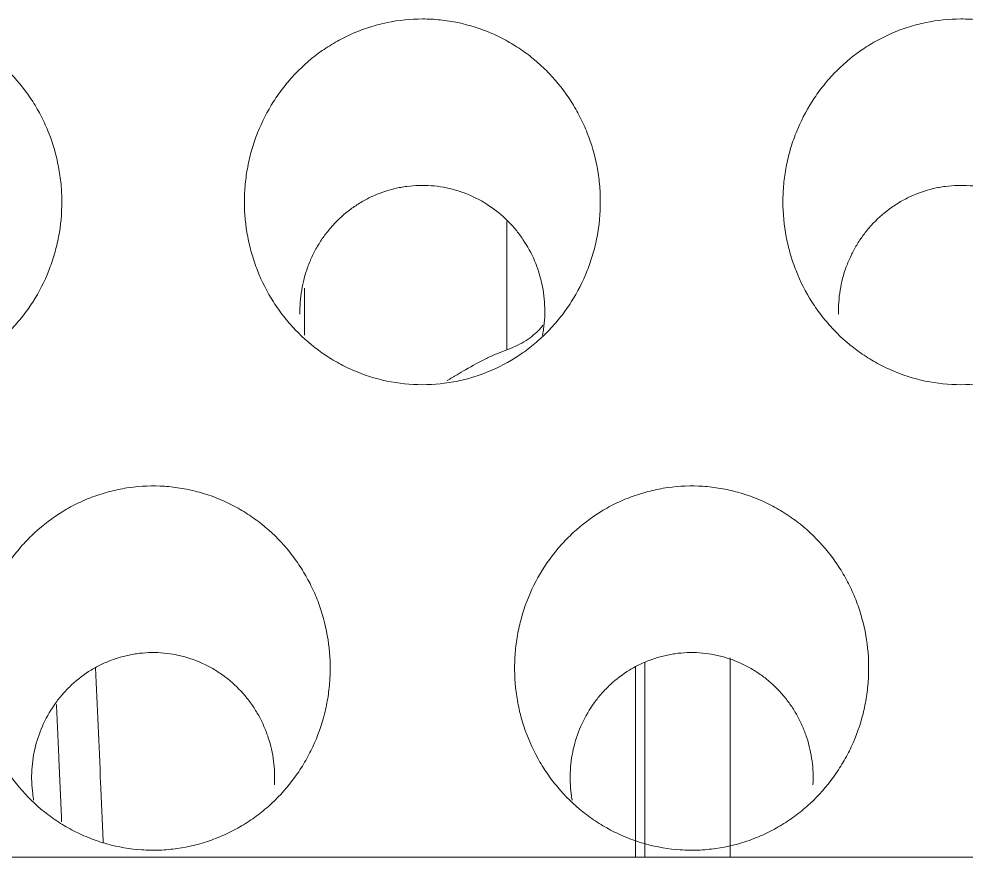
# Model space of a CAD drawing. Header units: millimetres. Extents: x 70151 to 230897, y 35202 to 113211.
# Drawn here: x 179009.68 to 179014.93, y 69179.68 to 69184.33 of the extents above; entities that cross this region are included whole.
import ezdxf

# ---------------------------------------------------------------- set-up
doc = ezdxf.new("R2010")
doc.units = ezdxf.units.MM
doc.header["$LTSCALE"] = 50
doc.layers.add('2-con', color=2, linetype='Continuous')
doc.layers.add('mark-B', color=2, linetype='Continuous', lineweight=20)

# ---------------------------------------------------------------- blocks, each defined once
blk = doc.blocks.new('무풍1WAY 대형')
at = {"layer": 'mark-B'}
for p, q in [((289.2596, -420.2368), (-384.8363, -420.2368)), ((-358.7064, -420.2368), (-358.7064, -421.3419)), ((-358.1824, -420.2368), (-358.1824, -421.2963)), ((-357.4675, -423.0513), (-357.4675, -423.7637)), ((-356.3462, -423.3937), (-356.3462, -423.1322))]:
    blk.add_line(p, q, dxfattribs=at)
for points, knots in [([(-358.2345, -420.2368), (-358.2345, -420.3609), (-358.2345, -420.484), (-358.2345, -420.7281), (-358.2345, -420.9676), (-358.2345, -421.2032), (-358.2345, -421.3188)], [0, 0, 0, 0, 0.335683, 0.335683, 0.671367, 1, 1, 1, 1]), ([(-359.4738, -421.2256), (-359.4776, -421.2909), (-359.4728, -421.4199), (-359.4446, -421.5457), (-359.4193, -421.6232), (-359.4138, -421.6387), (-359.4022, -421.6692), (-359.3837, -421.7144), (-359.3479, -421.7869), (-359.3139, -421.842), (-359.2863, -421.8822), (-359.2767, -421.8954), (-359.2569, -421.9214), (-359.2467, -421.9342), (-359.1938, -421.997), (-359.1473, -422.0424), (-359.0712, -422.1033), (-359.0448, -422.1224), (-359.0036, -422.1492), (-358.9895, -422.1578), (-358.961, -422.1743), (-358.9466, -422.1822), (-358.8737, -422.2196), (-358.813, -422.2433), (-358.7342, -422.2653), (-358.7183, -422.2693), (-358.6862, -422.2765), (-358.6699, -422.2797), (-358.6211, -422.288), (-358.5885, -422.2918), (-358.4907, -422.2982), (-358.4254, -422.2959), (-358.3436, -422.2843), (-358.3272, -422.2816), (-358.2949, -422.2753), (-358.2468, -422.2647), (-358.1687, -422.241), (-358.1084, -422.2158), (-358.0639, -422.1945), (-358.0492, -422.187), (-358.0202, -422.1713), (-358.006, -422.1631), (-357.9361, -422.1205), (-357.8843, -422.0812), (-357.8243, -422.0257), (-357.8126, -422.0143), (-357.7896, -421.9908), (-357.7784, -421.9788), (-357.7458, -421.942), (-357.7254, -421.9166), (-357.6682, -421.8379), (-357.6352, -421.7819), (-357.5798, -421.663), (-357.5582, -421.6019), (-357.5345, -421.5078), (-357.5281, -421.4761), (-357.5182, -421.4118), (-357.5147, -421.3791), (-357.509, -421.2817), (-357.5112, -421.2171), (-357.5236, -421.1209), (-357.5292, -421.0889), (-357.54, -421.0411), (-357.544, -421.0252), (-357.5527, -420.9938), (-357.5574, -420.9782), (-357.5826, -420.9012), (-357.6084, -420.8419), (-357.6478, -420.7708), (-357.656, -420.7568), (-357.6732, -420.7289), (-357.6822, -420.7152), (-357.71, -420.6747), (-357.7298, -420.6488), (-357.7924, -420.5743), (-357.8388, -420.5289), (-357.9028, -420.4776), (-357.9159, -420.4676), (-357.9426, -420.4484), (-357.9832, -420.4206), (-358.0537, -420.3798), (-358.1131, -420.353), (-358.1588, -420.335), (-358.1742, -420.3294), (-358.2054, -420.319), (-358.2213, -420.3141), (-358.3007, -420.2921), (-358.3651, -420.2811), (-358.463, -420.2747), (-358.4958, -420.2742), (-358.5454, -420.276), (-358.5619, -420.2771), (-358.5947, -420.28), (-358.611, -420.2819), (-358.6921, -420.2934), (-358.7555, -420.3091), (-358.8328, -420.3369), (-358.8483, -420.3429), (-358.8787, -420.3557), (-358.9237, -420.3759), (-358.9954, -420.4149), (-359.0492, -420.4516), (-359.0884, -420.4812), (-359.1012, -420.4914), (-359.1264, -420.5126), (-359.1388, -420.5235), (-359.1988, -420.5792), (-359.2419, -420.6279), (-359.2992, -420.7068), (-359.3171, -420.7342), (-359.3504, -420.7908), (-359.3655, -420.8196), (-359.4066, -420.9079), (-359.4283, -420.9689), (-359.4521, -421.0636), (-359.4586, -421.0958), (-359.4685, -421.1604), (-359.472, -421.1929), (-359.4738, -421.2256)], [0, 0, 0, 0, 0.03125, 0.0625, 0.0625, 0.070312, 0.070312, 0.078125, 0.09375, 0.109375, 0.109375, 0.117187, 0.117187, 0.125, 0.125, 0.15625, 0.15625, 0.171875, 0.171875, 0.179687, 0.179687, 0.1875, 0.1875, 0.21875, 0.21875, 0.226562, 0.226562, 0.234375, 0.234375, 0.25, 0.25, 0.28125, 0.28125, 0.289062, 0.289062, 0.296875, 0.3125, 0.328125, 0.328125, 0.335937, 0.335937, 0.34375, 0.34375, 0.375, 0.375, 0.382812, 0.382812, 0.390625, 0.390625, 0.40625, 0.40625, 0.4375, 0.4375, 0.46875, 0.46875, 0.484375, 0.484375, 0.5, 0.5, 0.53125, 0.53125, 0.546875, 0.546875, 0.554687, 0.554687, 0.5625, 0.5625, 0.59375, 0.59375, 0.601562, 0.601562, 0.609375, 0.609375, 0.625, 0.625, 0.65625, 0.65625, 0.664062, 0.664062, 0.671875, 0.6875, 0.703125, 0.703125, 0.710937, 0.710937, 0.71875, 0.71875, 0.75, 0.75, 0.765625, 0.765625, 0.773437, 0.773437, 0.78125, 0.78125, 0.8125, 0.8125, 0.820312, 0.820312, 0.828125, 0.84375, 0.859375, 0.859375, 0.867187, 0.867187, 0.875, 0.875, 0.90625, 0.90625, 0.921875, 0.921875, 0.9375, 0.9375, 0.96875, 0.96875, 0.984375, 0.984375, 1, 1, 1, 1]), ([(-356.4863, -421.2256), (-356.4901, -421.2909), (-356.4853, -421.4199), (-356.4571, -421.5457), (-356.4317, -421.6232), (-356.4263, -421.6387), (-356.4146, -421.6692), (-356.3962, -421.7144), (-356.3604, -421.7869), (-356.3263, -421.842), (-356.2987, -421.8822), (-356.2892, -421.8954), (-356.2694, -421.9214), (-356.2591, -421.9342), (-356.2063, -421.997), (-356.1598, -422.0424), (-356.0837, -422.1033), (-356.0573, -422.1224), (-356.016, -422.1492), (-356.002, -422.1578), (-355.9734, -422.1743), (-355.959, -422.1822), (-355.8861, -422.2196), (-355.8255, -422.2433), (-355.7467, -422.2653), (-355.7308, -422.2693), (-355.6987, -422.2765), (-355.6824, -422.2797), (-355.6336, -422.288), (-355.601, -422.2918), (-355.5031, -422.2982), (-355.4378, -422.2959), (-355.356, -422.2843), (-355.3397, -422.2816), (-355.3074, -422.2753), (-355.2593, -422.2647), (-355.1812, -422.241), (-355.1208, -422.2158), (-355.0764, -422.1945), (-355.0617, -422.187), (-355.0327, -422.1713), (-355.0185, -422.1631), (-354.9486, -422.1205), (-354.8967, -422.0812), (-354.8368, -422.0257), (-354.825, -422.0143), (-354.8021, -421.9908), (-354.7908, -421.9788), (-354.7582, -421.942), (-354.7379, -421.9166), (-354.6807, -421.8379), (-354.6477, -421.7819), (-354.5923, -421.663), (-354.5707, -421.6019), (-354.547, -421.5078), (-354.5405, -421.4761), (-354.5306, -421.4118), (-354.5271, -421.3791), (-354.5214, -421.2817), (-354.5237, -421.2171), (-354.5361, -421.1209), (-354.5417, -421.0889), (-354.5525, -421.0411), (-354.5565, -421.0252), (-354.5651, -420.9938), (-354.5698, -420.9782), (-354.5951, -420.9012), (-354.6209, -420.8419), (-354.6602, -420.7708), (-354.6685, -420.7568), (-354.6857, -420.7289), (-354.6947, -420.7152), (-354.7225, -420.6747), (-354.7422, -420.6488), (-354.8049, -420.5743), (-354.8513, -420.5289), (-354.9153, -420.4776), (-354.9284, -420.4676), (-354.9551, -420.4484), (-354.9957, -420.4206), (-355.0662, -420.3798), (-355.1256, -420.353), (-355.1712, -420.335), (-355.1866, -420.3294), (-355.2179, -420.319), (-355.2337, -420.3141), (-355.3132, -420.2921), (-355.3776, -420.2811), (-355.4754, -420.2747), (-355.5083, -420.2742), (-355.5578, -420.276), (-355.5744, -420.2771), (-355.6072, -420.28), (-355.6235, -420.2819), (-355.7045, -420.2934), (-355.7679, -420.3091), (-355.8453, -420.3369), (-355.8607, -420.3429), (-355.8912, -420.3557), (-355.9361, -420.3759), (-356.0078, -420.4149), (-356.0617, -420.4516), (-356.1008, -420.4812), (-356.1136, -420.4914), (-356.1389, -420.5126), (-356.1512, -420.5235), (-356.2113, -420.5792), (-356.2543, -420.6279), (-356.3117, -420.7068), (-356.3296, -420.7342), (-356.3629, -420.7908), (-356.378, -420.8196), (-356.4191, -420.9079), (-356.4407, -420.9689), (-356.4646, -421.0636), (-356.4711, -421.0958), (-356.481, -421.1604), (-356.4844, -421.1929), (-356.4863, -421.2256)], [0, 0, 0, 0, 0.03125, 0.0625, 0.0625, 0.070313, 0.070313, 0.078125, 0.09375, 0.109375, 0.109375, 0.117188, 0.117188, 0.125, 0.125, 0.15625, 0.15625, 0.171875, 0.171875, 0.179687, 0.179687, 0.1875, 0.1875, 0.21875, 0.21875, 0.226562, 0.226562, 0.234375, 0.234375, 0.25, 0.25, 0.28125, 0.28125, 0.289063, 0.289063, 0.296875, 0.3125, 0.328125, 0.328125, 0.335938, 0.335938, 0.34375, 0.34375, 0.375, 0.375, 0.382813, 0.382813, 0.390625, 0.390625, 0.40625, 0.40625, 0.4375, 0.4375, 0.46875, 0.46875, 0.484375, 0.484375, 0.5, 0.5, 0.53125, 0.53125, 0.546875, 0.546875, 0.554687, 0.554687, 0.5625, 0.5625, 0.59375, 0.59375, 0.601562, 0.601562, 0.609375, 0.609375, 0.625, 0.625, 0.65625, 0.65625, 0.664062, 0.664062, 0.671875, 0.6875, 0.703125, 0.703125, 0.710937, 0.710937, 0.71875, 0.71875, 0.75, 0.75, 0.765625, 0.765625, 0.773437, 0.773437, 0.78125, 0.78125, 0.8125, 0.8125, 0.820312, 0.820312, 0.828125, 0.84375, 0.859375, 0.859375, 0.867187, 0.867187, 0.875, 0.875, 0.90625, 0.90625, 0.921875, 0.921875, 0.9375, 0.9375, 0.96875, 0.96875, 0.984375, 0.984375, 1, 1, 1, 1]), ([(-355.1863, -421.286), (-355.1957, -421.073), (-355.2051, -420.86), (-355.2193, -420.5367), (-355.2242, -420.4264), (-355.229, -420.316)], [0, 0, 0, 0, 0.658677, 0.658677, 1, 1, 1, 1]), ([(-357.8304, -420.5524), (-357.8283, -420.5639), (-357.8265, -420.5755), (-357.8194, -420.6312), (-357.8178, -420.6755), (-357.8218, -420.7423), (-357.8242, -420.7647), (-357.831, -420.8088), (-357.8354, -420.8306), (-357.8517, -420.8952), (-357.8665, -420.9371), (-357.9045, -421.0187), (-357.9272, -421.0571), (-357.9664, -421.1112), (-357.9804, -421.1286), (-358.0028, -421.1538), (-358.0105, -421.1621), (-358.0262, -421.1782), (-358.0343, -421.1861), (-358.0754, -421.2241), (-358.111, -421.2511), (-358.159, -421.2804), (-358.1687, -421.286), (-358.1886, -421.2968), (-358.1987, -421.3019), (-358.2292, -421.3165), (-358.2706, -421.3338), (-358.3242, -421.3501), (-358.3572, -421.3574), (-358.3794, -421.3617), (-358.3906, -421.3636), (-358.4468, -421.3715), (-358.4916, -421.3731), (-358.5587, -421.3687), (-358.5811, -421.366), (-358.6146, -421.3603), (-358.6258, -421.3581), (-358.6478, -421.3532), (-358.6587, -421.3504), (-358.7128, -421.3354), (-358.7544, -421.3191), (-358.8144, -421.2882), (-358.8341, -421.2768), (-358.8718, -421.2523), (-358.89, -421.2392), (-358.9421, -421.1974), (-358.9741, -421.1663), (-359.0103, -421.1232), (-359.0174, -421.1143), (-359.0309, -421.0965), (-359.0375, -421.0874), (-359.0564, -421.0599), (-359.0798, -421.0221), (-359.1043, -420.9723), (-359.117, -420.9412), (-359.125, -420.9203), (-359.1287, -420.9097), (-359.1461, -420.8565), (-359.1654, -420.7702), (-359.1687, -420.6816), (-359.1661, -420.6368)], [0, 0, 0, 0, 0.015264, 0.015264, 0.073189, 0.073189, 0.102152, 0.102152, 0.131115, 0.131115, 0.189041, 0.189041, 0.246966, 0.246966, 0.275929, 0.275929, 0.290411, 0.290411, 0.304892, 0.304892, 0.362818, 0.362818, 0.377299, 0.377299, 0.391781, 0.391781, 0.420743, 0.449706, 0.464188, 0.464188, 0.478669, 0.478669, 0.536595, 0.536595, 0.565558, 0.565558, 0.580039, 0.580039, 0.59452, 0.59452, 0.652446, 0.652446, 0.681409, 0.681409, 0.710372, 0.710372, 0.768297, 0.768297, 0.782779, 0.782779, 0.79726, 0.79726, 0.826223, 0.855186, 0.869667, 0.869667, 0.884149, 0.884149, 0.942074, 1, 1, 1, 1]), ([(-354.8428, -420.5524), (-354.8408, -420.5639), (-354.839, -420.5755), (-354.8318, -420.6312), (-354.8303, -420.6755), (-354.8342, -420.7423), (-354.8366, -420.7647), (-354.8434, -420.8088), (-354.8478, -420.8306), (-354.8641, -420.8952), (-354.8789, -420.9371), (-354.917, -421.0187), (-354.9396, -421.0571), (-354.9789, -421.1112), (-354.9928, -421.1286), (-355.0152, -421.1538), (-355.0229, -421.1621), (-355.0387, -421.1782), (-355.0467, -421.1861), (-355.0879, -421.2241), (-355.1235, -421.2511), (-355.1714, -421.2804), (-355.1812, -421.286), (-355.2011, -421.2968), (-355.2112, -421.3019), (-355.2417, -421.3165), (-355.2831, -421.3338), (-355.3367, -421.3501), (-355.3697, -421.3574), (-355.3919, -421.3617), (-355.4031, -421.3636), (-355.4592, -421.3715), (-355.504, -421.3731), (-355.5712, -421.3687), (-355.5935, -421.366), (-355.627, -421.3603), (-355.6382, -421.3581), (-355.6603, -421.3532), (-355.6712, -421.3504), (-355.7252, -421.3354), (-355.7669, -421.3191), (-355.8269, -421.2882), (-355.8465, -421.2768), (-355.8843, -421.2523), (-355.9024, -421.2392), (-355.9546, -421.1974), (-355.9865, -421.1663), (-356.0228, -421.1232), (-356.0298, -421.1143), (-356.0434, -421.0965), (-356.0499, -421.0874), (-356.0689, -421.0599), (-356.0922, -421.0221), (-356.1168, -420.9723), (-356.1295, -420.9412), (-356.1374, -420.9203), (-356.1412, -420.9097), (-356.1586, -420.8565), (-356.1779, -420.7702), (-356.1812, -420.6816), (-356.1786, -420.6368)], [0, 0, 0, 0, 0.015264, 0.015264, 0.073189, 0.073189, 0.102152, 0.102152, 0.131115, 0.131115, 0.189041, 0.189041, 0.246966, 0.246966, 0.275929, 0.275929, 0.290411, 0.290411, 0.304892, 0.304892, 0.362818, 0.362818, 0.377299, 0.377299, 0.391781, 0.391781, 0.420743, 0.449706, 0.464188, 0.464188, 0.478669, 0.478669, 0.536595, 0.536595, 0.565558, 0.565558, 0.580039, 0.580039, 0.59452, 0.59452, 0.652446, 0.652446, 0.681409, 0.681409, 0.710372, 0.710372, 0.768297, 0.768297, 0.782779, 0.782779, 0.79726, 0.79726, 0.826223, 0.855186, 0.869667, 0.869667, 0.884149, 0.884149, 0.942074, 1, 1, 1, 1]), ([(-359.9871, -422.8577), (-360.0536, -422.8577), (-360.119, -422.8646), (-360.2153, -422.8846), (-360.2471, -422.893), (-360.2944, -422.908), (-360.3102, -422.9135), (-360.3411, -422.9251), (-360.3564, -422.9313), (-360.4318, -422.9641), (-360.4889, -422.9961), (-360.5697, -423.0527), (-360.596, -423.0731), (-360.6458, -423.116), (-360.6932, -423.1611), (-360.7359, -423.2105), (-360.7661, -423.2491), (-360.7759, -423.2622), (-360.7949, -423.289), (-360.8041, -423.3027), (-360.8483, -423.3721), (-360.8778, -423.4301), (-360.9136, -423.5209), (-360.9242, -423.5517), (-360.9379, -423.5989), (-360.9421, -423.6149), (-360.9497, -423.6468), (-360.9531, -423.6627), (-360.9683, -423.7428), (-360.9743, -423.8074), (-360.9743, -423.8887), (-360.9739, -423.905), (-360.9724, -423.9377), (-360.9712, -423.9541), (-360.9666, -424.0031), (-360.962, -424.0353), (-360.9438, -424.131), (-360.9258, -424.1934), (-360.8898, -424.2846), (-360.8762, -424.3147), (-360.8465, -424.373), (-360.8303, -424.4013), (-360.7779, -424.4835), (-360.7378, -424.5349), (-360.6808, -424.5946), (-360.6691, -424.6062), (-360.6453, -424.6289), (-360.6088, -424.6619), (-360.5444, -424.7119), (-360.4891, -424.7468), (-360.4461, -424.7709), (-360.4315, -424.7786), (-360.4018, -424.7934), (-360.3868, -424.8004), (-360.3111, -424.8333), (-360.2487, -424.8531), (-360.1522, -424.8733), (-360.1196, -424.8785), (-360.0535, -424.8853), (-360.0205, -424.887), (-359.9219, -424.8871), (-359.8566, -424.8805), (-359.7756, -424.8637), (-359.7593, -424.8599), (-359.7273, -424.8515), (-359.6797, -424.8377), (-359.603, -424.8089), (-359.5441, -424.7799), (-359.4866, -424.7478), (-359.4584, -424.7301), (-359.3775, -424.6735), (-359.328, -424.6309), (-359.2714, -424.5717), (-359.2604, -424.5596), (-359.2389, -424.5347), (-359.2284, -424.522), (-359.1979, -424.4831), (-359.179, -424.4564), (-359.1264, -424.374), (-359.0968, -424.316), (-359.0666, -424.2397), (-359.0609, -424.2242), (-359.0503, -424.1932), (-359.0355, -424.1465), (-359.0166, -424.0675), (-359.0075, -424.0032), (-359.0029, -423.9545), (-359.0017, -423.9382), (-359.0002, -423.9055), (-358.9998, -423.8891), (-358.9998, -423.8072), (-359.0059, -423.7426), (-359.024, -423.6469), (-359.0316, -423.6152), (-359.0452, -423.5681), (-359.0501, -423.5524), (-359.0607, -423.5213), (-359.0664, -423.5059), (-359.0964, -423.43), (-359.1258, -423.3721), (-359.1783, -423.2896), (-359.1972, -423.2629), (-359.2379, -423.2108), (-359.2593, -423.186), (-359.3269, -423.1151), (-359.3763, -423.0725), (-359.4435, -423.0252), (-359.4572, -423.0161), (-359.4853, -422.9984), (-359.4995, -422.99), (-359.5426, -422.9658), (-359.572, -422.9512), (-359.662, -422.912), (-359.7245, -422.8919), (-359.8547, -422.8646), (-359.9205, -422.8577), (-359.9871, -422.8577)], [0, 0, 0, 0, 0.03125, 0.03125, 0.046875, 0.046875, 0.054687, 0.054687, 0.0625, 0.0625, 0.09375, 0.09375, 0.109375, 0.109375, 0.125, 0.140625, 0.140625, 0.148438, 0.148438, 0.15625, 0.15625, 0.1875, 0.1875, 0.203125, 0.203125, 0.210938, 0.210938, 0.21875, 0.21875, 0.25, 0.25, 0.257813, 0.257813, 0.265625, 0.265625, 0.28125, 0.28125, 0.3125, 0.3125, 0.328125, 0.328125, 0.34375, 0.34375, 0.375, 0.375, 0.382813, 0.382813, 0.390625, 0.40625, 0.421875, 0.421875, 0.429688, 0.429688, 0.4375, 0.4375, 0.46875, 0.46875, 0.484375, 0.484375, 0.5, 0.5, 0.53125, 0.53125, 0.539063, 0.539063, 0.546875, 0.5625, 0.578125, 0.578125, 0.59375, 0.59375, 0.625, 0.625, 0.632812, 0.632812, 0.640625, 0.640625, 0.65625, 0.65625, 0.6875, 0.6875, 0.695312, 0.695312, 0.703125, 0.71875, 0.734375, 0.734375, 0.742187, 0.742187, 0.75, 0.75, 0.78125, 0.78125, 0.796875, 0.796875, 0.804687, 0.804687, 0.8125, 0.8125, 0.84375, 0.84375, 0.859375, 0.859375, 0.875, 0.875, 0.90625, 0.90625, 0.914062, 0.914062, 0.921875, 0.921875, 0.9375, 0.9375, 0.96875, 0.96875, 1, 1, 1, 1]), ([(-356.9995, -422.8577), (-357.0661, -422.8577), (-357.1314, -422.8646), (-357.2277, -422.8846), (-357.2596, -422.893), (-357.3069, -422.908), (-357.3226, -422.9135), (-357.3536, -422.9251), (-357.3689, -422.9313), (-357.4443, -422.9641), (-357.5014, -422.9961), (-357.5822, -423.0527), (-357.6084, -423.0731), (-357.6583, -423.116), (-357.7057, -423.1611), (-357.7483, -423.2105), (-357.7786, -423.2491), (-357.7884, -423.2622), (-357.8073, -423.289), (-357.8165, -423.3027), (-357.8607, -423.3721), (-357.8902, -423.4301), (-357.9261, -423.5209), (-357.9366, -423.5517), (-357.9503, -423.5989), (-357.9545, -423.6149), (-357.9621, -423.6468), (-357.9655, -423.6627), (-357.9807, -423.7428), (-357.9867, -423.8074), (-357.9868, -423.8887), (-357.9864, -423.905), (-357.9849, -423.9377), (-357.9837, -423.9541), (-357.9791, -424.0031), (-357.9745, -424.0353), (-357.9563, -424.131), (-357.9383, -424.1934), (-357.9023, -424.2846), (-357.8887, -424.3147), (-357.8589, -424.373), (-357.8427, -424.4013), (-357.7903, -424.4835), (-357.7502, -424.5349), (-357.6933, -424.5946), (-357.6816, -424.6062), (-357.6578, -424.6289), (-357.6213, -424.6619), (-357.5569, -424.7119), (-357.5015, -424.7468), (-357.4585, -424.7709), (-357.4439, -424.7786), (-357.4143, -424.7934), (-357.3992, -424.8004), (-357.3235, -424.8333), (-357.2611, -424.8531), (-357.1647, -424.8733), (-357.1321, -424.8785), (-357.0659, -424.8853), (-357.0329, -424.887), (-356.9343, -424.8871), (-356.8691, -424.8805), (-356.788, -424.8637), (-356.7718, -424.8599), (-356.7397, -424.8515), (-356.6922, -424.8377), (-356.6154, -424.8089), (-356.5566, -424.7799), (-356.4991, -424.7478), (-356.4709, -424.7301), (-356.39, -424.6735), (-356.3405, -424.6309), (-356.2839, -424.5717), (-356.2729, -424.5596), (-356.2513, -424.5347), (-356.2408, -424.522), (-356.2103, -424.4831), (-356.1914, -424.4564), (-356.1388, -424.374), (-356.1092, -424.316), (-356.079, -424.2397), (-356.0733, -424.2242), (-356.0627, -424.1932), (-356.048, -424.1465), (-356.0291, -424.0675), (-356.02, -424.0032), (-356.0154, -423.9545), (-356.0142, -423.9382), (-356.0127, -423.9055), (-356.0123, -423.8891), (-356.0123, -423.8072), (-356.0184, -423.7426), (-356.0365, -423.6469), (-356.044, -423.6152), (-356.0576, -423.5681), (-356.0626, -423.5524), (-356.0732, -423.5213), (-356.0788, -423.5059), (-356.1088, -423.43), (-356.1383, -423.3721), (-356.1908, -423.2896), (-356.2097, -423.2629), (-356.2503, -423.2108), (-356.2718, -423.186), (-356.3394, -423.1151), (-356.3887, -423.0725), (-356.456, -423.0252), (-356.4697, -423.0161), (-356.4977, -422.9984), (-356.512, -422.99), (-356.5551, -422.9658), (-356.5844, -422.9512), (-356.6744, -422.912), (-356.7369, -422.8919), (-356.8671, -422.8646), (-356.933, -422.8577), (-356.9995, -422.8577)], [0, 0, 0, 0, 0.03125, 0.03125, 0.046875, 0.046875, 0.054688, 0.054688, 0.0625, 0.0625, 0.09375, 0.09375, 0.109375, 0.109375, 0.125, 0.140625, 0.140625, 0.148437, 0.148437, 0.15625, 0.15625, 0.1875, 0.1875, 0.203125, 0.203125, 0.210937, 0.210937, 0.21875, 0.21875, 0.25, 0.25, 0.257812, 0.257812, 0.265625, 0.265625, 0.28125, 0.28125, 0.3125, 0.3125, 0.328125, 0.328125, 0.34375, 0.34375, 0.375, 0.375, 0.382812, 0.382812, 0.390625, 0.40625, 0.421875, 0.421875, 0.429687, 0.429687, 0.4375, 0.4375, 0.46875, 0.46875, 0.484375, 0.484375, 0.5, 0.5, 0.53125, 0.53125, 0.539062, 0.539062, 0.546875, 0.5625, 0.578125, 0.578125, 0.59375, 0.59375, 0.625, 0.625, 0.632812, 0.632812, 0.640625, 0.640625, 0.65625, 0.65625, 0.6875, 0.6875, 0.695312, 0.695312, 0.703125, 0.71875, 0.734375, 0.734375, 0.742188, 0.742188, 0.75, 0.75, 0.78125, 0.78125, 0.796875, 0.796875, 0.804688, 0.804688, 0.8125, 0.8125, 0.84375, 0.84375, 0.859375, 0.859375, 0.875, 0.875, 0.90625, 0.90625, 0.914063, 0.914063, 0.921875, 0.921875, 0.9375, 0.9375, 0.96875, 0.96875, 1, 1, 1, 1]), ([(-357.2387, -422.9407), (-357.2232, -422.9316), (-357.2077, -422.9224), (-357.174, -422.9026), (-357.1558, -422.8918), (-357.1376, -422.8811)], [0, 0, 0, 0, 0.459331, 0.459331, 1, 1, 1, 1]), ([(-354.012, -422.8577), (-354.0785, -422.8577), (-354.1439, -422.8646), (-354.2402, -422.8846), (-354.272, -422.893), (-354.3193, -422.908), (-354.3351, -422.9135), (-354.366, -422.9251), (-354.3813, -422.9313), (-354.4567, -422.9641), (-354.5138, -422.9961), (-354.5947, -423.0527), (-354.6209, -423.0731), (-354.6707, -423.116), (-354.7181, -423.1611), (-354.7608, -423.2105), (-354.791, -423.2491), (-354.8008, -423.2622), (-354.8198, -423.289), (-354.829, -423.3027), (-354.8732, -423.3721), (-354.9027, -423.4301), (-354.9386, -423.5209), (-354.9491, -423.5517), (-354.9628, -423.5989), (-354.967, -423.6149), (-354.9746, -423.6468), (-354.978, -423.6627), (-354.9932, -423.7428), (-354.9992, -423.8074), (-354.9992, -423.8887), (-354.9988, -423.905), (-354.9973, -423.9377), (-354.9962, -423.9541), (-354.9915, -424.0031), (-354.9869, -424.0353), (-354.9687, -424.131), (-354.9507, -424.1934), (-354.9147, -424.2846), (-354.9011, -424.3147), (-354.8714, -424.373), (-354.8552, -424.4013), (-354.8028, -424.4835), (-354.7627, -424.5349), (-354.7057, -424.5946), (-354.694, -424.6062), (-354.6702, -424.6289), (-354.6337, -424.6619), (-354.5693, -424.7119), (-354.514, -424.7468), (-354.471, -424.7709), (-354.4564, -424.7786), (-354.4267, -424.7934), (-354.4117, -424.8004), (-354.336, -424.8333), (-354.2736, -424.8531), (-354.1772, -424.8733), (-354.1445, -424.8785), (-354.0784, -424.8853), (-354.0454, -424.887), (-353.9468, -424.8871), (-353.8815, -424.8805), (-353.8005, -424.8637), (-353.7842, -424.8599), (-353.7522, -424.8515), (-353.7046, -424.8377), (-353.6279, -424.8089), (-353.569, -424.7799), (-353.5116, -424.7478), (-353.4833, -424.7301), (-353.4024, -424.6735), (-353.3529, -424.6309), (-353.2964, -424.5717), (-353.2853, -424.5596), (-353.2638, -424.5347), (-353.2533, -424.522), (-353.2228, -424.4831), (-353.2039, -424.4564), (-353.1513, -424.374), (-353.1217, -424.316), (-353.0915, -424.2397), (-353.0858, -424.2242), (-353.0752, -424.1932), (-353.0604, -424.1465), (-353.0416, -424.0675), (-353.0324, -424.0032), (-353.0278, -423.9545), (-353.0267, -423.9382), (-353.0251, -423.9055), (-353.0247, -423.8891), (-353.0247, -423.8072), (-353.0308, -423.7426), (-353.0489, -423.6469), (-353.0565, -423.6152), (-353.0701, -423.5681), (-353.075, -423.5524), (-353.0856, -423.5213), (-353.0913, -423.5059), (-353.1213, -423.43), (-353.1507, -423.3721), (-353.2032, -423.2896), (-353.2221, -423.2629), (-353.2628, -423.2108), (-353.2842, -423.186), (-353.3518, -423.1151), (-353.4012, -423.0725), (-353.4684, -423.0252), (-353.4822, -423.0161), (-353.5102, -422.9984), (-353.5244, -422.99), (-353.5675, -422.9658), (-353.5969, -422.9512), (-353.6869, -422.912), (-353.7494, -422.8919), (-353.8796, -422.8646), (-353.9454, -422.8577), (-354.012, -422.8577)], [0, 0, 0, 0, 0.03125, 0.03125, 0.046875, 0.046875, 0.054688, 0.054688, 0.0625, 0.0625, 0.09375, 0.09375, 0.109375, 0.109375, 0.125, 0.140625, 0.140625, 0.148438, 0.148438, 0.15625, 0.15625, 0.1875, 0.1875, 0.203125, 0.203125, 0.210938, 0.210938, 0.21875, 0.21875, 0.25, 0.25, 0.257813, 0.257813, 0.265625, 0.265625, 0.28125, 0.28125, 0.3125, 0.3125, 0.328125, 0.328125, 0.34375, 0.34375, 0.375, 0.375, 0.382813, 0.382813, 0.390625, 0.40625, 0.421875, 0.421875, 0.429688, 0.429688, 0.4375, 0.4375, 0.46875, 0.46875, 0.484375, 0.484375, 0.5, 0.5, 0.53125, 0.53125, 0.539063, 0.539063, 0.546875, 0.5625, 0.578125, 0.578125, 0.59375, 0.59375, 0.625, 0.625, 0.632813, 0.632813, 0.640625, 0.640625, 0.65625, 0.65625, 0.6875, 0.6875, 0.695312, 0.695312, 0.703125, 0.71875, 0.734375, 0.734375, 0.742187, 0.742187, 0.75, 0.75, 0.78125, 0.78125, 0.796875, 0.796875, 0.804687, 0.804687, 0.8125, 0.8125, 0.84375, 0.84375, 0.859375, 0.859375, 0.875, 0.875, 0.90625, 0.90625, 0.914062, 0.914062, 0.921875, 0.921875, 0.9375, 0.9375, 0.96875, 0.96875, 1, 1, 1, 1]), ([(-357.2387, -422.9407), (-357.2775, -422.9636), (-357.3161, -422.9845), (-357.3736, -423.0124), (-357.3928, -423.0212), (-357.4307, -423.0374), (-357.4493, -423.0448), (-357.4675, -423.0513)], [0, 0, 0, 0, 0.5, 0.5, 0.75, 0.75, 1, 1, 1, 1]), ([(-357.6677, -423.1877), (-357.6625, -423.1806), (-357.6568, -423.1736), (-357.6406, -423.1555), (-357.6293, -423.1446), (-357.604, -423.1233), (-357.5899, -423.113), (-357.5593, -423.0934), (-357.5428, -423.0842), (-357.5072, -423.0668), (-357.4881, -423.0588), (-357.4675, -423.0513)], [0, 0, 0, 0, 0.132829, 0.132829, 0.349622, 0.349622, 0.566414, 0.566414, 0.783207, 0.783207, 1, 1, 1, 1]), ([(-360.6534, -423.1303), (-360.6547, -423.1368), (-360.6558, -423.1433), (-360.6641, -423.194), (-360.6672, -423.2385), (-360.6655, -423.3059), (-360.6639, -423.3285), (-360.6585, -423.3732), (-360.6548, -423.3952), (-360.6407, -423.4607), (-360.6272, -423.5035), (-360.5917, -423.5869), (-360.5703, -423.6263), (-360.5327, -423.6821), (-360.5192, -423.7001), (-360.4976, -423.7262), (-360.4901, -423.7348), (-360.4748, -423.7516), (-360.467, -423.7597), (-360.427, -423.7995), (-360.3921, -423.8279), (-360.3449, -423.8591), (-360.3353, -423.8651), (-360.3157, -423.8767), (-360.3057, -423.8822), (-360.2756, -423.8981), (-360.2345, -423.917), (-360.1812, -423.9353), (-360.1483, -423.9439), (-360.1261, -423.9491), (-360.1149, -423.9514), (-360.0587, -423.9614), (-360.0136, -423.9647), (-359.9458, -423.9628), (-359.9232, -423.961), (-359.8893, -423.9566), (-359.878, -423.9548), (-359.8556, -423.9506), (-359.8445, -423.9483), (-359.7895, -423.9352), (-359.7469, -423.9203), (-359.6854, -423.8915), (-359.6651, -423.8808), (-359.6262, -423.8575), (-359.6075, -423.845), (-359.5534, -423.8049), (-359.5201, -423.7747), (-359.482, -423.7326), (-359.4746, -423.724), (-359.4603, -423.7065), (-359.4534, -423.6976), (-359.4333, -423.6705), (-359.4084, -423.6333), (-359.3819, -423.5841), (-359.3681, -423.5533), (-359.3593, -423.5325), (-359.3552, -423.5219), (-359.3358, -423.469), (-359.3133, -423.3828), (-359.307, -423.2938), (-359.308, -423.2486)], [0, 0, 0, 0, 0.008601, 0.008601, 0.066919, 0.066919, 0.096078, 0.096078, 0.125236, 0.125236, 0.183554, 0.183554, 0.241872, 0.241872, 0.27103, 0.27103, 0.28561, 0.28561, 0.300189, 0.300189, 0.358507, 0.358507, 0.373086, 0.373086, 0.387666, 0.387666, 0.416824, 0.445983, 0.460562, 0.460562, 0.475142, 0.475142, 0.533459, 0.533459, 0.562618, 0.562618, 0.577198, 0.577198, 0.591777, 0.591777, 0.650095, 0.650095, 0.679253, 0.679253, 0.708412, 0.708412, 0.76673, 0.76673, 0.781309, 0.781309, 0.795889, 0.795889, 0.825047, 0.854206, 0.868785, 0.868785, 0.883365, 0.883365, 0.941682, 1, 1, 1, 1]), ([(-357.6659, -423.1303), (-357.6671, -423.1368), (-357.6683, -423.1433), (-357.6765, -423.194), (-357.6796, -423.2385), (-357.6779, -423.3059), (-357.6763, -423.3285), (-357.671, -423.3732), (-357.6673, -423.3952), (-357.6531, -423.4607), (-357.6396, -423.5035), (-357.6042, -423.5869), (-357.5827, -423.6263), (-357.5451, -423.6821), (-357.5317, -423.7001), (-357.5101, -423.7262), (-357.5026, -423.7348), (-357.4873, -423.7516), (-357.4795, -423.7597), (-357.4394, -423.7995), (-357.4046, -423.8279), (-357.3574, -423.8591), (-357.3478, -423.8651), (-357.3282, -423.8767), (-357.3182, -423.8822), (-357.288, -423.8981), (-357.247, -423.917), (-357.1936, -423.9353), (-357.1607, -423.9439), (-357.1386, -423.9491), (-357.1273, -423.9514), (-357.0711, -423.9614), (-357.026, -423.9647), (-356.9583, -423.9628), (-356.9357, -423.961), (-356.9018, -423.9566), (-356.8904, -423.9548), (-356.868, -423.9506), (-356.8569, -423.9483), (-356.8019, -423.9352), (-356.7594, -423.9203), (-356.6978, -423.8915), (-356.6776, -423.8808), (-356.6387, -423.8575), (-356.6199, -423.845), (-356.5658, -423.8049), (-356.5325, -423.7747), (-356.4945, -423.7326), (-356.487, -423.724), (-356.4727, -423.7065), (-356.4658, -423.6976), (-356.4457, -423.6705), (-356.4209, -423.6333), (-356.3944, -423.5841), (-356.3805, -423.5533), (-356.3718, -423.5325), (-356.3676, -423.5219), (-356.3482, -423.469), (-356.3258, -423.3828), (-356.3194, -423.2938), (-356.3205, -423.2486)], [0, 0, 0, 0, 0.008601, 0.008601, 0.066919, 0.066919, 0.096078, 0.096078, 0.125236, 0.125236, 0.183554, 0.183554, 0.241872, 0.241872, 0.27103, 0.27103, 0.28561, 0.28561, 0.300189, 0.300189, 0.358507, 0.358507, 0.373086, 0.373086, 0.387666, 0.387666, 0.416824, 0.445983, 0.460562, 0.460562, 0.475142, 0.475142, 0.533459, 0.533459, 0.562618, 0.562618, 0.577198, 0.577198, 0.591777, 0.591777, 0.650095, 0.650095, 0.679253, 0.679253, 0.708412, 0.708412, 0.76673, 0.76673, 0.781309, 0.781309, 0.795889, 0.795889, 0.825047, 0.854206, 0.868785, 0.868785, 0.883365, 0.883365, 0.941682, 1, 1, 1, 1])]:
    blk.add_open_spline(points, degree=3, knots=knots, dxfattribs=at)
blk.add_open_spline([(-354.9696, -421.083), (-354.9839, -420.7576), (-354.9982, -420.4322)], degree=2, dxfattribs=at)
blk = doc.blocks.new('dpdjzjs')
at = {"layer": 'mark-B', "rotation": 180}
blk.add_blockref('무풍1WAY 대형', (178654.9147, 88751.491), dxfattribs=at)

msp = doc.modelspace()

# ---------------------------------------------------------------- block references
at = {"layer": '2-con'}
msp.add_blockref('dpdjzjs', (0, -19992.0434), dxfattribs=at)

doc.saveas('drawing.dxf')
